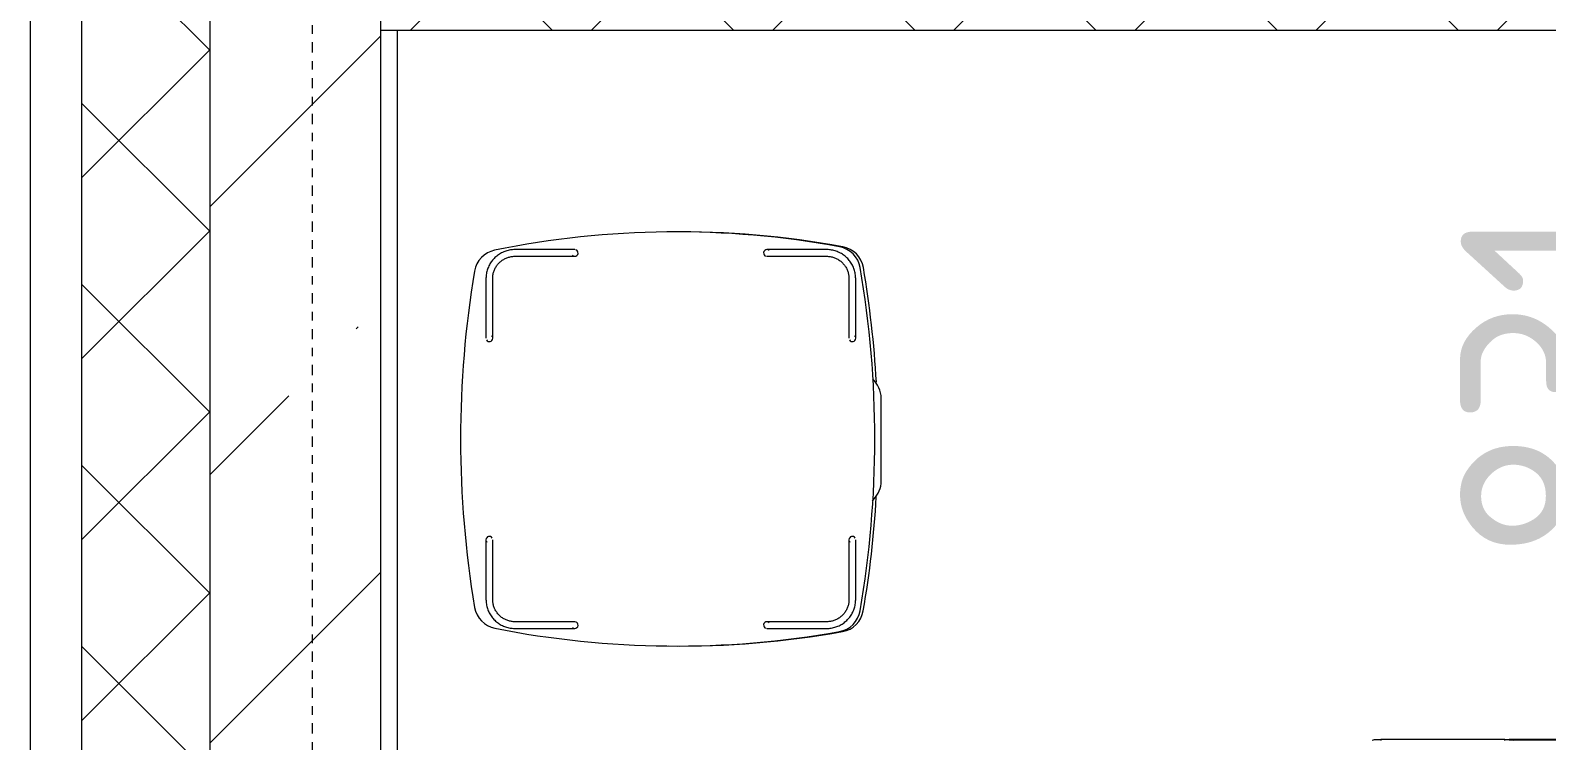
# Model space of a CAD drawing. Header units: millimetres. Extents: x -174154 to -170572, y -111302 to -109817.
# Drawn here: x -171752.17 to -171734.41, y -110582.96 to -110574.64 of the extents above; entities that cross this region are included whole.
import ezdxf

# ---------------------------------------------------------------- set-up
doc = ezdxf.new("R2010")
doc.units = ezdxf.units.MM
doc.linetypes.add('ACAD_ISO02W100', pattern=[15, 12, -3])
doc.linetypes.add('ADSK_Линия сетки', pattern=[21, 12, -3, 3, -3])
doc.layers.get('Defpoints').update_dxf_attribs({"color": 70})
for name, color, linetype, lineweight in [('!Подложка', 252, 'ACAD_ISO02W100', 25), ('Обобщенные модели', 7, 'Continuous', 18), ('Оси', 7, 'Continuous', 9), ('Размеры', 7, 'Continuous', 9), ('Специальное оборудование', 7, 'Continuous', 18), ('Стены разрез', 7, 'Continuous', 40), ('Стены штриховка', 7, 'Continuous', 18)]:
    doc.layers.add(name, color=color, linetype=linetype, lineweight=lineweight)
doc.styles.add('GOST Common', font='GOST Common.ttf', dxfattribs={"width": 0.9, "height": 250})
doc.dimstyles.new('ADSK_Проверочный', dxfattribs={"dimscale": 304.8, "dimtxt": 251.4287490705518, "dimasz": 0.4639107611548557, "dimexe": 0.4921259842519685, "dimexo": 0.4921259842519685, "dimgap": 0.1640419947506562, "dimtad": 1, "dimdec": 0, "dimdsep": 46, "dimtxsty": 'GOST Common', "dimblk1": 'OBLIQUE', "dimblk2": 'OBLIQUE', "dimsah": 1, "dimcen": 0.09, "dimazin": 0, "dimtfac": 1, "dimtdec": 4, "dimtix": 1, "dimtmove": 0, "dimatfit": 3, "dimfxl": 1, "dimtvp": 1, "dimtolj": 1, "dimtzin": 0, "dimarcsym": 2})
pattern_1 = [(45, (30280.00000000015, 12304.99999999978), (-106.0660171779821, 106.0660171779821), []), (135, (30280.00000000015, 12304.99999999978), (-106.0660171779821, -106.0660171779821), [])]

# ---------------------------------------------------------------- blocks, each defined once
blk = doc.blocks.new('Medical_All_ARJO_Bedside-Cabinet - Medical_All_ARJO_Bedside-Cabinet-232611-В_АР_ПЭ_02 Этаж')
at = {"layer": 'Обобщенные модели'}
for p, q in [((-137.0000000000122, 216.4161831667518), (-188.0000000000179, 216.4161831667518)), ((188.0000000000006, 216.4161831667518), (136.9999999999949, 216.4161831667518)), ((-188.0000000000179, 208.5838168333119), (-137.0000000000122, 208.5838168333119)), ((136.9999999999949, 208.5838168333119), (188.0000000000006, 208.5838168333119)), ((-221.9161831667332, 182.5000000000321), (-221.9161831667332, 131.5000000000308)), ((-214.083816833289, 131.5000000000308), (-214.083816833289, 182.5000000000321)), ((214.0838168332716, 182.5000000000278), (214.0838168332716, 131.5000000000308)), ((221.9161831667159, 131.5000000000308), (221.9161831667159, 182.5000000000278)), ((-221.9161831667332, -131.4999999999701), (-221.9161831667332, -182.4999999999715)), ((-214.083816833289, -182.4999999999715), (-214.083816833289, -131.4999999999701)), ((214.0838168332716, -131.4999999999701), (214.0838168332716, -182.4999999999758)), ((221.9161831667159, -182.4999999999758), (221.9161831667159, -131.4999999999701)), ((-137.0000000000122, -208.5838168332512), (-188.0000000000179, -208.5838168332512)), ((188.0000000000006, -208.5838168332512), (136.9999999999949, -208.5838168332512)), ((-188.0000000000179, -216.4161831666911), (-137.0000000000122, -216.4161831666911)), ((136.9999999999949, -216.4161831666911), (188.0000000000006, -216.4161831666911)), ((-72.30106814644323, -235.7113078510162), (-70.50252531694098, -237.5098506805184)), ((-49.28932188134465, -246.296647244922), (47.66725973091008, -246.2966472449216))]:
    blk.add_line(p, q, dxfattribs=at)
at = {"layer": 'Обобщенные модели', "flags": 128}
for points in [[(-188.0000000000179, 216.4161831667518), (-189.3562855830039, 216.3890538377519), (-190.7104013983803, 216.3077092518892), (-192.0601811497161, 216.1722795431497), (-193.4034654773315, 215.982981370181), (-194.7381054128611, 215.7401175696749), (-196.0619658171229, 215.4440766719014), (-197.3729287958712, 215.0953322791517), (-198.6688970879925, 214.6944423080518), (-199.9477974206871, 214.2420480970459), (-201.2075838262301, 213.7388733803537), (-202.4462409151242, 213.185723130191), (-203.6617871002537, 212.5834822689631), (-204.8522777670258, 211.933114253572), (-206.0158083843269, 211.2356595341023), (-207.1505175513898, 210.4922338893247), (-208.2545899755831, 209.7040266416845), (-209.3262593765744, 208.872298754635), (-210.3638113119201, 207.9983808153641), (-211.3655859198644, 207.0836709061552), (-212.3299805747197, 206.1296323677331), (-213.255452450784, 205.1377914582401), (-214.1405209904642, 204.1097349115525), (-214.9837702729043, 203.0471073988447), (-215.783851279136, 201.9516088974392), (-216.5394840502329, 200.8249919712547), (-217.2494597349512, 199.6690589670426), (-217.9126425236355, 198.4856591310188), (-218.527971465313, 197.2766856504755), (-219.0944621649362, 196.0440726250841), (-219.6112083582181, 194.7897919727451), (-220.0773833614959, 193.5158502749277), (-220.492241394198, 192.2242855665926), (-220.8551187719902, 190.917164075757), (-221.1654349684529, 189.5965769179644), (-221.4226935438958, 188.2646367509576), (-221.6264829394543, 186.9234743948772), (-221.7764771355766, 185.5752354233867), (-221.8724361735504, 184.2220767312354), (-221.9142065393742, 182.8661630836674), (-221.9161831667332, 182.5000000000321)], [(-118.0000000000078, 216.4161831667518), (-118.0151979734542, 216.4161831667518), (-118.0607675802558, 216.4161831667518), (-118.1366359187827, 216.4161831667518), (-118.2426816158728, 216.4161831667518), (-118.3787350210285, 216.4161831667518), (-118.5445784778269, 216.4161831667518), (-118.7399466721091, 216.4161831667518), (-118.9645270564466, 216.4161831667518), (-119.2179603501316, 216.4161831667518), (-119.4998411139543, 216.4161831667518), (-119.8097183988312, 216.4161831667518), (-120.1470964672029, 216.4161831667518), (-120.5114355861347, 216.4161831667518), (-120.9021528907513, 216.4161831667518), (-121.3186233167238, 216.4161831667518), (-121.760180600216, 216.4161831667518), (-122.2261183437453, 216.4161831667518), (-122.7156911463327, 216.4161831667518), (-123.2281157959298, 216.4161831667518), (-123.7625725224174, 216.4161831667518), (-124.3182063090271, 216.4161831667518), (-124.8941282602361, 216.4161831667518), (-125.48941702378, 216.4161831667518), (-126.1031202646337, 216.4161831667518), (-126.7342561885193, 216.4161831667518), (-127.3818151125918, 216.4161831667518), (-128.0447610807125, 216.4161831667518), (-128.7220335207563, 216.4161831667518), (-129.4125489412907, 216.4161831667518), (-130.1152026649517, 216.4161831667518), (-130.828870595674, 216.4161831667518), (-131.5524110170047, 216.4161831667518), (-132.2846664186138, 216.4161831667518), (-133.0244653480749, 216.4161831667518), (-133.7706242849016, 216.4161831667518), (-134.5219495339876, 216.4161831667518), (-135.2772391351959, 216.4161831667518), (-136.0352847862703, 216.4161831667518), (-136.7948737759011, 216.4161831667518), (-137.0000000000122, 216.4161831667518)], [(136.9999999999949, 216.4161831667518), (136.2402026504507, 216.4161831667518), (135.4816208145812, 216.4161831667518), (134.7254680615088, 216.4161831667518), (133.9729540743186, 216.4161831667518), (133.2252827148874, 216.4161831667518), (132.4836500978884, 216.4161831667518), (131.7492426772779, 216.4161831667518), (131.0232353482894, 216.4161831667518), (130.3067895677663, 216.4161831667518), (129.6010514961272, 216.4161831667518), (128.9071501637422, 216.4161831667518), (128.2261956647105, 216.4161831667518), (127.5592773809674, 216.4161831667518), (126.9074622395001, 216.4161831667518), (126.2717930054897, 216.4161831667518), (125.6532866141061, 216.4161831667518), (125.052932543644, 216.4161831667518), (124.4716912325434, 216.4161831667518), (123.9104925428973, 216.4161831667518), (123.3702342729035, 216.4161831667518), (122.85178072055, 216.4161831667518), (122.3559613009234, 216.4161831667518), (121.8835692193072, 216.4161831667518), (121.4353602022776, 216.4161831667518), (121.0120512886438, 216.4161831667518), (120.6143196823794, 216.4161831667518), (120.2428016691754, 216.4161831667518), (119.8980915986399, 216.4161831667518), (119.5807409333332, 216.4161831667518), (119.2912573666119, 216.4161831667518), (119.0301040104531, 216.4161831667518), (118.7976986544954, 216.4161831667518), (118.5944130977459, 216.4161831667518), (118.4205725537218, 216.4161831667518), (118.2764551302154, 216.4161831667518), (118.1622913843483, 216.4161831667518), (118.0782639537812, 216.4161831667518), (118.0245072644615, 216.4161831667518), (118.001107315626, 216.4161831667518)], [(221.9161831667159, 182.5000000000278), (221.8890538377203, 183.8562855830224), (221.8077092518576, 185.2104013984032), (221.6722795431182, 186.5601811497347), (221.4829813701538, 187.9034654773501), (221.240117569639, 189.2381054128883), (220.9440766718655, 190.5619658171415), (220.5953322791158, 191.8729287958854), (220.1944423080203, 193.1688970880111), (219.7420480970056, 194.4477974207013), (219.2388733803178, 195.7075838262487), (218.6857231301594, 196.9462409151471), (218.0834822689272, 198.1617871002722), (217.4331142535318, 199.3522777670444), (216.7356595340707, 200.5158083843498), (215.9922338892888, 201.6505175514041), (215.2040266416486, 202.7545899756103), (214.3722987545947, 203.8262593765929), (213.4983808153282, 204.863811311943), (212.5836709061236, 205.865585919883), (211.6296323676972, 206.8299805747426), (210.6377914582042, 207.7554524507983), (209.6097349115209, 208.6405209904828), (208.5471073988045, 209.4837702729185), (207.4516088974033, 210.2838512791589), (206.3249919712145, 211.0394840502515), (205.1690589670023, 211.7494597349698), (203.9856591309828, 212.4126425236584), (202.7766856504396, 213.0279714653316), (201.5440726250482, 213.5944621649505), (200.2897919727092, 214.1112083582366), (199.0158502748961, 214.5773833615101), (197.7242855665611, 214.9922413942209), (196.4171640757254, 215.3551187720088), (195.0965769179284, 215.6654349684758), (193.7646367509217, 215.9226935439144), (192.4234743948413, 216.1264829394729), (191.0752354233508, 216.2764771355952), (189.7220767311952, 216.372436173569), (188.3661630836315, 216.4142065393928), (188.0000000000006, 216.4161831667518)], [(-214.083816833289, 182.5000000000321), (-214.0629525619534, 183.5430744682405), (-214.0003931263123, 184.5844802398096), (-213.8962386081252, 185.6225512876622), (-213.750655632402, 186.6556269195655), (-213.5638771008448, 187.6820544348809), (-213.3362018192635, 188.7001917685484), (-213.0679940195377, 189.7084101180231), (-212.7596827769386, 190.705096549021), (-212.4117613236695, 191.6886565758663), (-212.0247862598629, 192.6575167123321), (-211.5993766630475, 193.6101269888818), (-211.1362130978363, 194.5449634322791), (-210.6360365271336, 195.4605305036416), (-210.0996471267512, 196.3553634909662), (-209.527903005303, 197.2280308523588), (-208.9217188314245, 198.0771365061982), (-208.2820643704636, 198.9013220645713), (-207.6099629331398, 199.69926900641), (-206.9064897383437, 200.4697007868167), (-206.1727701931374, 201.2113848792951), (-205.4099780922752, 201.923134747513), (-204.6193337404, 202.6038117435207), (-203.8021019998064, 203.2523269293238), (-202.9595902669522, 203.8676428189613), (-202.0931463808706, 204.4487750382805), (-201.2041564669731, 204.9947938996949), (-200.2940427194506, 205.5048258894973), (-199.3642611261699, 205.9780550653178), (-198.4162991393391, 206.4137243614156), (-197.4516732959036, 206.8111367998575), (-196.4719267914465, 207.1696566055201), (-195.4786270113734, 207.4887102231924), (-194.473363023425, 207.7677872351496), (-193.4577430355642, 208.0064411777041), (-192.4333918231015, 208.2042902554565), (-191.4019481294579, 208.3610179520927), (-190.3650620445186, 208.4763735367241), (-189.3243923648274, 208.5501724650296), (-188.2816039398695, 208.5822966744663), (-188.0000000000179, 208.5838168333119)], [(-137.0000000000122, 208.5838168333119), (-136.240202650468, 208.5838168333119), (-135.4816208145985, 208.5838168333119), (-134.7254680615175, 208.5838168333119), (-133.9729540743359, 208.5838168333119), (-133.2252827149047, 208.5838168333119), (-132.4836500978884, 208.5838168333119), (-131.7492426772953, 208.5838168333119), (-131.0232353483067, 208.5838168333119), (-130.3067895677837, 208.5838168333119), (-129.6010514961445, 208.5838168333119), (-128.9071501637595, 208.5838168333119), (-128.2261956647278, 208.5838168333119), (-127.5592773809847, 208.5838168333119), (-126.9074622395174, 208.5838168333119), (-126.271793005507, 208.5838168333119), (-125.6532866141235, 208.5838168333119), (-125.0529325436613, 208.5838168333119), (-124.4716912325521, 208.5838168333119), (-123.9104925429146, 208.5838168333119), (-123.3702342729208, 208.5838168333119), (-122.8517807205586, 208.5838168333119), (-122.3559613009234, 208.5838168333119), (-121.8835692193159, 208.5838168333119), (-121.4353602022863, 208.5838168333119), (-121.0120512886611, 208.5838168333119), (-120.6143196823881, 208.5838168333119), (-120.2428016691927, 208.5838168333119), (-119.8980915986572, 208.5838168333119), (-119.5807409333505, 208.5838168333119), (-119.2912573666293, 208.5838168333119), (-119.0301040104704, 208.5838168333119), (-118.7976986545127, 208.5838168333119), (-118.5944130977632, 208.5838168333119), (-118.4205725537391, 208.5838168333119), (-118.2764551302327, 208.5838168333119), (-118.1622913843656, 208.5838168333119), (-118.0782639537899, 208.5838168333119), (-118.0245072644788, 208.5838168333119), (-118.0011073156434, 208.5838168333119)], [(117.9999999999992, 208.5838168333119), (118.0151979734369, 208.5838168333119), (118.0607675802472, 208.5838168333119), (118.1366359187741, 208.5838168333119), (118.2426816158641, 208.5838168333119), (118.3787350210111, 208.5838168333119), (118.5445784778096, 208.5838168333119), (118.7399466720917, 208.5838168333119), (118.9645270564292, 208.5838168333119), (119.2179603501143, 208.5838168333119), (119.4998411139456, 208.5838168333119), (119.8097183988139, 208.5838168333119), (120.1470964671856, 208.5838168333119), (120.5114355861261, 208.5838168333119), (120.9021528907339, 208.5838168333119), (121.3186233167065, 208.5838168333119), (121.7601806001987, 208.5838168333119), (122.226118343728, 208.5838168333119), (122.7156911463154, 208.5838168333119), (123.2281157959211, 208.5838168333119), (123.7625725224, 208.5838168333119), (124.3182063090098, 208.5838168333119), (124.8941282602188, 208.5838168333119), (125.4894170237627, 208.5838168333119), (126.103120264625, 208.5838168333119), (126.734256188502, 208.5838168333119), (127.3818151125744, 208.5838168333119), (128.0447610806952, 208.5838168333119), (128.722033520739, 208.5838168333119), (129.4125489412821, 208.5838168333119), (130.115202664943, 208.5838168333119), (130.8288705956567, 208.5838168333119), (131.5524110169874, 208.5838168333119), (132.2846664185964, 208.5838168333119), (133.0244653480576, 208.5838168333119), (133.7706242848843, 208.5838168333119), (134.5219495339703, 208.5838168333119), (135.2772391351785, 208.5838168333119), (136.0352847862617, 208.5838168333119), (136.7948737758838, 208.5838168333119), (136.9999999999949, 208.5838168333119)], [(188.0000000000006, 208.5838168333119), (189.0430744682089, 208.562952561972), (190.0844802397737, 208.5003931263309), (191.1225512876306, 208.3962386081438), (192.1556269195252, 208.2506556324162), (193.1820544348493, 208.063877100859), (194.2001917685169, 207.8362018192778), (195.2084101179829, 207.5679940195563), (196.2050965489851, 207.2596827769572), (197.1886565758261, 206.9117613236924), (198.1575167122962, 206.5247862598815), (199.1101269888459, 206.0993766630661), (200.0449634322389, 205.6362130978549), (200.9605305036057, 205.1360365271522), (201.8553634909303, 204.5996471267611), (202.7280308523229, 204.0279030053173), (203.5771365061623, 203.4217188314344), (204.4013220645398, 202.7820643704822), (205.1992690063742, 202.1099629331497), (205.9697007867765, 201.4064897383623), (206.7113848792592, 200.6727701931603), (207.4231347474814, 199.9099780922981), (208.1038117434891, 199.1193337404229), (208.7523269292879, 198.3021019998293), (209.3676428189254, 197.4595902669708), (209.9487750382489, 196.5931463808935), (210.4947938996633, 195.704156466983), (211.0048258894701, 194.7940427194692), (211.4780550652862, 193.8642611261885), (211.913724361384, 192.9162991393534), (212.3111367998302, 191.9516732959178), (212.6696566054842, 190.9719267914651), (212.9887102231652, 189.9786270113876), (213.2677872351094, 188.9733630234479), (213.5064411776683, 187.9577430355828), (213.7042902554293, 186.9333918231157), (213.8610179520568, 185.9019481294721), (213.9763735366839, 184.8650620445328), (214.0501724649981, 183.8243923648417), (214.0822966744304, 182.7816039398881), (214.0838168332716, 182.5000000000278)], [(-221.9161831667332, 131.5000000000308), (-221.9161831667332, 130.7402026504866), (-221.9161831667332, 129.9816208146171), (-221.9161831667332, 129.2254680615404), (-221.9161831667332, 128.4729540743631), (-221.9161831667332, 127.7252827149233), (-221.9161831667332, 126.9836500979156), (-221.9161831667332, 126.2492426773095), (-221.9161831667332, 125.5232353483253), (-221.9161831667332, 124.8067895678066), (-221.9161831667332, 124.1010514961675), (-221.9161831667332, 123.4071501637781), (-221.9161831667332, 122.7261956647421), (-221.9161831667332, 122.059277380999), (-221.9161831667332, 121.407462239536), (-221.9161831667332, 120.7717930055256), (-221.9161831667332, 120.1532866141464), (-221.9161831667332, 119.5529325436799), (-221.9161831667332, 118.971691232575), (-221.9161831667332, 118.4104925429289), (-221.9161831667332, 117.8702342729394), (-221.9161831667332, 117.3517807205859), (-221.9161831667332, 116.8559613009507), (-221.9161831667332, 116.3835692193388), (-221.9161831667332, 115.9353602023135), (-221.9161831667332, 115.5120512886797), (-221.9161831667332, 115.1143196824067), (-221.9161831667332, 114.74280166922), (-221.9161831667332, 114.3980915986758), (-221.9161831667332, 114.0807409333648), (-221.9161831667332, 113.7912573666565), (-221.9161831667332, 113.530104010489), (-221.9161831667332, 113.29769865454), (-221.9161831667332, 113.0944130977861), (-221.9161831667332, 112.920572553762), (-221.9161831667332, 112.7764551302513), (-221.9161831667332, 112.6622913843885), (-221.9161831667332, 112.5782639538171), (-221.9161831667332, 112.5245072644974), (-221.9161831667332, 112.5011073156619)], [(-214.083816833289, 112.5000000000307), (-214.083816833289, 112.5151979734728), (-214.083816833289, 112.5607675802831), (-214.083816833289, 112.6366359188057), (-214.083816833289, 112.7426816158957), (-214.083816833289, 112.878735021047), (-214.083816833289, 113.0445784778454), (-214.083816833289, 113.2399466721233), (-214.083816833289, 113.4645270564651), (-214.083816833289, 113.7179603501502), (-214.083816833289, 113.9998411139772), (-214.083816833289, 114.3097183988498), (-214.083816833289, 114.6470964672215), (-214.083816833289, 115.0114355861533), (-214.083816833289, 115.4021528907785), (-214.083816833289, 115.8186233167467), (-214.083816833289, 116.2601806002259), (-214.083816833289, 116.7261183437639), (-214.083816833289, 117.2156911463556), (-214.083816833289, 117.7281157959527), (-214.083816833289, 118.2625725224316), (-214.083816833289, 118.8182063090456), (-214.083816833289, 119.394128260259), (-214.083816833289, 119.9894170238072), (-214.083816833289, 120.6031202646523), (-214.083816833289, 121.2342561885336), (-214.083816833289, 121.881815112606), (-214.083816833289, 122.5447610807267), (-214.083816833289, 123.2220335207706), (-214.083816833289, 123.9125489413137), (-214.083816833289, 124.6152026649746), (-214.083816833289, 125.3288705956969), (-214.083816833289, 126.0524110170233), (-214.083816833289, 126.7846664186367), (-214.083816833289, 127.5244653480935), (-214.083816833289, 128.2706242849288), (-214.083816833289, 129.0219495340062), (-214.083816833289, 129.7772391352058), (-214.083816833289, 130.5352847862932), (-214.083816833289, 131.294873775924), (-214.083816833289, 131.5000000000308)], [(214.0838168332716, 131.5000000000308), (214.0838168332716, 130.7402026504823), (214.0838168332716, 129.9816208146128), (214.0838168332716, 129.2254680615404), (214.0838168332716, 128.4729540743588), (214.0838168332716, 127.7252827149233), (214.0838168332716, 126.9836500979156), (214.0838168332716, 126.2492426773095), (214.0838168332716, 125.5232353483253), (214.0838168332716, 124.8067895678022), (214.0838168332716, 124.1010514961675), (214.0838168332716, 123.4071501637781), (214.0838168332716, 122.7261956647421), (214.0838168332716, 122.059277380999), (214.0838168332716, 121.407462239536), (214.0838168332716, 120.7717930055212), (214.0838168332716, 120.153286614142), (214.0838168332716, 119.5529325436756), (214.0838168332716, 118.9716912325707), (214.0838168332716, 118.4104925429289), (214.0838168332716, 117.8702342729394), (214.0838168332716, 117.3517807205859), (214.0838168332716, 116.8559613009507), (214.0838168332716, 116.3835692193388), (214.0838168332716, 115.9353602023135), (214.0838168332716, 115.5120512886797), (214.0838168332716, 115.1143196824067), (214.0838168332716, 114.7428016692156), (214.0838168332716, 114.3980915986758), (214.0838168332716, 114.0807409333648), (214.0838168332716, 113.7912573666522), (214.0838168332716, 113.5301040104847), (214.0838168332716, 113.2976986545357), (214.0838168332716, 113.0944130977818), (214.0838168332716, 112.9205725537577), (214.0838168332716, 112.776455130247), (214.0838168332716, 112.6622913843885), (214.0838168332716, 112.5782639538128), (214.0838168332716, 112.5245072644931), (214.0838168332716, 112.5011073156619)], [(221.9161831667159, 112.5000000000307), (221.9161831667159, 112.5151979734728), (221.9161831667159, 112.5607675802831), (221.9161831667159, 112.6366359188057), (221.9161831667159, 112.7426816158957), (221.9161831667159, 112.878735021047), (221.9161831667159, 113.0445784778454), (221.9161831667159, 113.2399466721233), (221.9161831667159, 113.4645270564651), (221.9161831667159, 113.7179603501459), (221.9161831667159, 113.9998411139772), (221.9161831667159, 114.3097183988498), (221.9161831667159, 114.6470964672215), (221.9161831667159, 115.0114355861533), (221.9161831667159, 115.4021528907785), (221.9161831667159, 115.8186233167424), (221.9161831667159, 116.2601806002259), (221.9161831667159, 116.7261183437596), (221.9161831667159, 117.2156911463556), (221.9161831667159, 117.7281157959527), (221.9161831667159, 118.2625725224316), (221.9161831667159, 118.8182063090456), (221.9161831667159, 119.394128260259), (221.9161831667159, 119.9894170238072), (221.9161831667159, 120.6031202646523), (221.9161831667159, 121.2342561885336), (221.9161831667159, 121.881815112606), (221.9161831667159, 122.5447610807267), (221.9161831667159, 123.2220335207706), (221.9161831667159, 123.9125489413093), (221.9161831667159, 124.6152026649746), (221.9161831667159, 125.3288705956969), (221.9161831667159, 126.0524110170233), (221.9161831667159, 126.7846664186367), (221.9161831667159, 127.5244653480935), (221.9161831667159, 128.2706242849288), (221.9161831667159, 129.0219495340062), (221.9161831667159, 129.7772391352058), (221.9161831667159, 130.5352847862932), (221.9161831667159, 131.294873775924), (221.9161831667159, 131.5000000000308)], [(-221.9161831667332, -112.4999999999701), (-221.9161831667332, -112.5151979734122), (-221.9161831667332, -112.5607675802224), (-221.9161831667332, -112.6366359187493), (-221.9161831667332, -112.742681615835), (-221.9161831667332, -112.8787350209864), (-221.9161831667332, -113.0445784777848), (-221.9161831667332, -113.239946672067), (-221.9161831667332, -113.4645270564045), (-221.9161831667332, -113.7179603500896), (-221.9161831667332, -113.9998411139166), (-221.9161831667332, -114.3097183987891), (-221.9161831667332, -114.6470964671652), (-221.9161831667332, -115.0114355860927), (-221.9161831667332, -115.4021528907178), (-221.9161831667332, -115.8186233166861), (-221.9161831667332, -116.2601806001653), (-221.9161831667332, -116.7261183436989), (-221.9161831667332, -117.215691146295), (-221.9161831667332, -117.728115795892), (-221.9161831667332, -118.262572522371), (-221.9161831667332, -118.818206308985), (-221.9161831667332, -119.3941282601984), (-221.9161831667332, -119.9894170237466), (-221.9161831667332, -120.6031202645917), (-221.9161831667332, -121.234256188473), (-221.9161831667332, -121.8818151125454), (-221.9161831667332, -122.5447610806704), (-221.9161831667332, -123.2220335207099), (-221.9161831667332, -123.9125489412487), (-221.9161831667332, -124.615202664914), (-221.9161831667332, -125.3288705956363), (-221.9161831667332, -126.0524110169627), (-221.9161831667332, -126.784666418576), (-221.9161831667332, -127.5244653480328), (-221.9161831667332, -128.2706242848682), (-221.9161831667332, -129.0219495339456), (-221.9161831667332, -129.7772391351452), (-221.9161831667332, -130.5352847862326), (-221.9161831667332, -131.2948737758634), (-221.9161831667332, -131.4999999999701)], [(-214.083816833289, -131.4999999999701), (-214.083816833289, -130.7402026504216), (-214.083816833289, -129.9816208145521), (-214.083816833289, -129.2254680614798), (-214.083816833289, -128.4729540742981), (-214.083816833289, -127.7252827148626), (-214.083816833289, -126.983650097855), (-214.083816833289, -126.2492426772532), (-214.083816833289, -125.5232353482646), (-214.083816833289, -124.8067895677416), (-214.083816833289, -124.1010514961068), (-214.083816833289, -123.4071501637174), (-214.083816833289, -122.7261956646814), (-214.083816833289, -122.0592773809383), (-214.083816833289, -121.4074622394754), (-214.083816833289, -120.7717930054606), (-214.083816833289, -120.1532866140814), (-214.083816833289, -119.5529325436192), (-214.083816833289, -118.97169123251), (-214.083816833289, -118.4104925428682), (-214.083816833289, -117.8702342728787), (-214.083816833289, -117.3517807205252), (-214.083816833289, -116.85596130089), (-214.083816833289, -116.3835692192782), (-214.083816833289, -115.9353602022529), (-214.083816833289, -115.5120512886234), (-214.083816833289, -115.114319682346), (-214.083816833289, -114.742801669155), (-214.083816833289, -114.3980915986152), (-214.083816833289, -114.0807409333041), (-214.083816833289, -113.7912573665915), (-214.083816833289, -113.5301040104284), (-214.083816833289, -113.297698654475), (-214.083816833289, -113.0944130977211), (-214.083816833289, -112.920572553697), (-214.083816833289, -112.7764551301863), (-214.083816833289, -112.6622913843279), (-214.083816833289, -112.5782639537522), (-214.083816833289, -112.5245072644324), (-214.083816833289, -112.5011073156013)], [(214.0838168332716, -112.4999999999701), (214.0838168332716, -112.5151979734122), (214.0838168332716, -112.5607675802224), (214.0838168332716, -112.6366359187493), (214.0838168332716, -112.742681615835), (214.0838168332716, -112.8787350209864), (214.0838168332716, -113.0445784777848), (214.0838168332716, -113.239946672067), (214.0838168332716, -113.4645270564045), (214.0838168332716, -113.7179603500939), (214.0838168332716, -113.9998411139166), (214.0838168332716, -114.3097183987891), (214.0838168332716, -114.6470964671652), (214.0838168332716, -115.0114355860927), (214.0838168332716, -115.4021528907178), (214.0838168332716, -115.8186233166904), (214.0838168332716, -116.2601806001653), (214.0838168332716, -116.7261183437033), (214.0838168332716, -117.215691146295), (214.0838168332716, -117.728115795892), (214.0838168332716, -118.262572522371), (214.0838168332716, -118.818206308985), (214.0838168332716, -119.3941282601984), (214.0838168332716, -119.9894170237466), (214.0838168332716, -120.6031202645917), (214.0838168332716, -121.234256188473), (214.0838168332716, -121.8818151125454), (214.0838168332716, -122.5447610806704), (214.0838168332716, -123.2220335207099), (214.0838168332716, -123.912548941253), (214.0838168332716, -124.615202664914), (214.0838168332716, -125.3288705956363), (214.0838168332716, -126.0524110169627), (214.0838168332716, -126.784666418576), (214.0838168332716, -127.5244653480328), (214.0838168332716, -128.2706242848682), (214.0838168332716, -129.0219495339456), (214.0838168332716, -129.7772391351452), (214.0838168332716, -130.5352847862326), (214.0838168332716, -131.2948737758634), (214.0838168332716, -131.4999999999701)], [(221.9161831667159, -131.4999999999701), (221.9161831667159, -130.740202650426), (221.9161831667159, -129.9816208145565), (221.9161831667159, -129.2254680614798), (221.9161831667159, -128.4729540743025), (221.9161831667159, -127.7252827148626), (221.9161831667159, -126.983650097855), (221.9161831667159, -126.2492426772532), (221.9161831667159, -125.5232353482646), (221.9161831667159, -124.8067895677459), (221.9161831667159, -124.1010514961068), (221.9161831667159, -123.4071501637174), (221.9161831667159, -122.7261956646814), (221.9161831667159, -122.0592773809383), (221.9161831667159, -121.4074622394754), (221.9161831667159, -120.7717930054649), (221.9161831667159, -120.1532866140857), (221.9161831667159, -119.5529325436236), (221.9161831667159, -118.9716912325144), (221.9161831667159, -118.4104925428682), (221.9161831667159, -117.8702342728787), (221.9161831667159, -117.3517807205252), (221.9161831667159, -116.85596130089), (221.9161831667159, -116.3835692192782), (221.9161831667159, -115.9353602022529), (221.9161831667159, -115.5120512886234), (221.9161831667159, -115.114319682346), (221.9161831667159, -114.7428016691593), (221.9161831667159, -114.3980915986152), (221.9161831667159, -114.0807409333041), (221.9161831667159, -113.7912573665959), (221.9161831667159, -113.5301040104327), (221.9161831667159, -113.2976986544793), (221.9161831667159, -113.0944130977255), (221.9161831667159, -112.9205725537014), (221.9161831667159, -112.7764551301907), (221.9161831667159, -112.6622913843279), (221.9161831667159, -112.5782639537565), (221.9161831667159, -112.5245072644368), (221.9161831667159, -112.5011073156013)], [(-221.9161831667332, -182.4999999999715), (-221.889053837729, -183.8562855829618), (-221.8077092518749, -185.2104013983426), (-221.6722795431355, -186.5601811496741), (-221.4829813701711, -187.9034654772895), (-221.2401175696563, -189.2381054128277), (-220.9440766718828, -190.5619658170808), (-220.5953322791245, -191.8729287958248), (-220.1944423080376, -193.1688970879548), (-219.7420480970229, -194.447797420645), (-219.2388733803351, -195.7075838261881), (-218.6857231301768, -196.9462409150865), (-218.0834822689445, -198.1617871002116), (-217.4331142535491, -199.3522777669837), (-216.7356595340881, -200.5158083842892), (-215.9922338893061, -201.6505175513434), (-215.2040266416572, -202.7545899755497), (-214.372298754612, -203.8262593765366), (-213.4983808153456, -204.8638113118824), (-212.583670906141, -205.8655859198224), (-211.6296323677145, -206.829980574682), (-210.6377914582216, -207.7554524507376), (-209.6097349115383, -208.6405209904221), (-208.5471073988218, -209.4837702728622), (-207.4516088974206, -210.2838512790983), (-206.3249919712318, -211.0394840501908), (-205.1690589670197, -211.7494597349091), (-203.9856591310002, -212.4126425235978), (-202.7766856504569, -213.027971465271), (-201.5440726250655, -213.5944621648898), (-200.2897919727265, -214.111208358176), (-199.0158502749135, -214.5773833614495), (-197.7242855665697, -214.9922413941603), (-196.4171640757427, -215.3551187719481), (-195.0965769179458, -215.6654349684152), (-193.764636750939, -215.9226935438538), (-192.4234743948586, -216.1264829394122), (-191.0752354233682, -216.2764771355346), (-189.7220767312125, -216.3724361735083), (-188.3661630836488, -216.4142065393322), (-188.0000000000179, -216.4161831666911)], [(-188.0000000000179, -208.5838168332512), (-189.0430744682263, -208.5629525619113), (-190.084480239791, -208.5003931262703), (-191.122551287648, -208.3962386080831), (-192.1556269195426, -208.2506556323556), (-193.1820544348666, -208.0638771007984), (-194.2001917685255, -207.8362018192171), (-195.2084101180002, -207.5679940194956), (-196.2050965490024, -207.2596827768965), (-197.1886565758434, -206.9117613236318), (-198.1575167123135, -206.5247862598209), (-199.1101269888632, -206.0993766630055), (-200.0449634322562, -205.6362130977942), (-200.960530503623, -205.1360365270915), (-201.8553634909476, -204.5996471267048), (-202.7280308523402, -204.0279030052566), (-203.5771365061796, -203.4217188313738), (-204.4013220645571, -202.7820643704216), (-205.1992690063915, -202.1099629330891), (-205.9697007867938, -201.4064897383016), (-206.7113848792765, -200.6727701930996), (-207.4231347474988, -199.9099780922375), (-208.1038117434977, -199.1193337403622), (-208.7523269292966, -198.3021019997686), (-209.3676428189427, -197.4595902669102), (-209.9487750382576, -196.5931463808329), (-210.4947938996719, -195.7041564669223), (-211.0048258894874, -194.7940427194086), (-211.4780550652949, -193.8642611261278), (-211.9137243614013, -192.9162991392928), (-212.3111367998389, -191.9516732958572), (-212.6696566055015, -190.9719267914044), (-212.9887102231825, -189.978627011327), (-213.2677872351267, -188.9733630233872), (-213.5064411776856, -187.9577430355222), (-213.7042902554379, -186.9333918230594), (-213.8610179520741, -185.9019481294115), (-213.9763735367012, -184.8650620444722), (-214.0501724650154, -183.824392364781), (-214.0822966744477, -182.7816039398275), (-214.083816833289, -182.4999999999715)], [(188.0000000000006, -216.4161831666911), (189.3562855829865, -216.3890538376913), (190.7104013983717, -216.3077092518285), (192.0601811496988, -216.1722795430891), (193.4034654773142, -215.9829813701204), (194.7381054128438, -215.7401175696143), (196.0619658171056, -215.4440766718451), (197.3729287958539, -215.0953322790911), (198.6688970879752, -214.6944423079912), (199.9477974206697, -214.2420480969852), (201.2075838262128, -213.738873380293), (202.4462409151069, -213.1857231301304), (203.6617871002364, -212.5834822689025), (204.8522777670085, -211.9331142535113), (206.0158083843096, -211.2356595340417), (207.1505175513725, -210.4922338892684), (208.2545899755658, -209.7040266416238), (209.326259376557, -208.8722987545743), (210.3638113119028, -207.9983808153035), (211.3655859198471, -207.0836709060946), (212.329980574711, -206.1296323676725), (213.2554524507667, -205.1377914581795), (214.1405209904469, -204.1097349114962), (214.983770272887, -203.0471073987841), (215.7838512791187, -201.9516088973786), (216.5394840502156, -200.8249919711984), (217.2494597349339, -199.6690589669819), (217.9126425236182, -198.4856591309581), (218.5279714652957, -197.2766856504192), (219.0944621649189, -196.0440726250234), (219.6112083582007, -194.7897919726844), (220.0773833614786, -193.5158502748671), (220.4922413941807, -192.224285566532), (220.8551187719729, -190.9171640756963), (221.1654349684443, -189.5965769179037), (221.4226935438785, -188.264636750897), (221.6264829394456, -186.9234743948166), (221.7764771355593, -185.5752354233261), (221.8724361735331, -184.2220767311748), (221.9142065393569, -182.8661630836068), (221.9161831667159, -182.4999999999758)], [(214.0838168332716, -182.4999999999758), (214.062952561936, -183.5430744681799), (214.000393126295, -184.584480239749), (213.8962386081078, -185.6225512876015), (213.7506556323846, -186.6556269195048), (213.5638771008275, -187.6820544348202), (213.3362018192462, -188.7001917684878), (213.0679940195203, -189.7084101179625), (212.7596827769213, -190.7050965489603), (212.4117613236609, -191.6886565758057), (212.0247862598456, -192.6575167122715), (211.5993766630302, -193.6101269888212), (211.136213097819, -194.5449634322228), (210.6360365271163, -195.4605305035809), (210.0996471267339, -196.3553634909055), (209.5279030052857, -197.2280308522982), (208.9217188314072, -198.0771365061375), (208.2820643704463, -198.9013220645107), (207.6099629331225, -199.6992690063494), (206.9064897383264, -200.4697007867561), (206.17277019312, -201.2113848792344), (205.4099780922666, -201.9231347474523), (204.6193337403913, -202.60381174346), (203.802101999789, -203.2523269292631), (202.9595902669349, -203.8676428189006), (202.093146380862, -204.4487750382198), (201.2041564669557, -204.9947938996342), (200.2940427194333, -205.5048258894367), (199.3642611261526, -205.9780550652572), (198.4162991393218, -206.413724361355), (197.4516732958863, -206.8111367997968), (196.4719267914292, -207.1696566054595), (195.4786270113561, -207.4887102231318), (194.4733630234076, -207.7677872350889), (193.4577430355469, -208.0064411776435), (192.4333918230841, -208.2042902553959), (191.4019481294406, -208.361017952032), (190.3650620445013, -208.4763735366635), (189.3243923648101, -208.550172464969), (188.2816039398522, -208.5822966744057), (188.0000000000006, -208.5838168332512)], [(-118.0000000000078, -208.5838168332512), (-118.0151979734542, -208.5838168332512), (-118.0607675802645, -208.5838168332512), (-118.1366359187914, -208.5838168332512), (-118.2426816158814, -208.5838168332512), (-118.3787350210285, -208.5838168332512), (-118.5445784778269, -208.5838168332512), (-118.7399466721091, -208.5838168332512), (-118.9645270564466, -208.5838168332512), (-119.2179603501316, -208.5838168332512), (-119.4998411139543, -208.5838168332512), (-119.8097183988312, -208.5838168332512), (-120.1470964672029, -208.5838168332512), (-120.5114355861347, -208.5838168332512), (-120.9021528907513, -208.5838168332512), (-121.3186233167238, -208.5838168332512), (-121.760180600216, -208.5838168332512), (-122.2261183437453, -208.5838168332512), (-122.7156911463327, -208.5838168332512), (-123.2281157959298, -208.5838168332512), (-123.7625725224174, -208.5838168332512), (-124.3182063090271, -208.5838168332512), (-124.8941282602361, -208.5838168332512), (-125.48941702378, -208.5838168332512), (-126.1031202646337, -208.5838168332512), (-126.7342561885193, -208.5838168332512), (-127.3818151125918, -208.5838168332512), (-128.0447610807125, -208.5838168332512), (-128.7220335207563, -208.5838168332512), (-129.4125489412907, -208.5838168332512), (-130.1152026649517, -208.5838168332512), (-130.828870595674, -208.5838168332512), (-131.5524110170047, -208.5838168332512), (-132.2846664186138, -208.5838168332512), (-133.0244653480749, -208.5838168332512), (-133.7706242849016, -208.5838168332512), (-134.5219495339876, -208.5838168332512), (-135.2772391351959, -208.5838168332512), (-136.0352847862703, -208.5838168332512), (-136.7948737759011, -208.5838168332512), (-137.0000000000122, -208.5838168332512)], [(136.9999999999949, -208.5838168332512), (136.2402026504507, -208.5838168332512), (135.4816208145812, -208.5838168332512), (134.7254680615002, -208.5838168332512), (133.9729540743186, -208.5838168332512), (133.2252827148874, -208.5838168332512), (132.4836500978797, -208.5838168332512), (131.7492426772779, -208.5838168332512), (131.0232353482894, -208.5838168332512), (130.3067895677663, -208.5838168332512), (129.6010514961272, -208.5838168332512), (128.9071501637422, -208.5838168332512), (128.2261956647105, -208.5838168332512), (127.5592773809674, -208.5838168332512), (126.9074622395001, -208.5838168332512), (126.2717930054897, -208.5838168332512), (125.6532866141061, -208.5838168332512), (125.052932543644, -208.5838168332512), (124.4716912325434, -208.5838168332512), (123.9104925428973, -208.5838168332512), (123.3702342729035, -208.5838168332512), (122.85178072055, -208.5838168332512), (122.3559613009148, -208.5838168332512), (121.8835692192986, -208.5838168332512), (121.4353602022776, -208.5838168332512), (121.0120512886438, -208.5838168332512), (120.6143196823708, -208.5838168332512), (120.2428016691754, -208.5838168332512), (119.8980915986399, -208.5838168332512), (119.5807409333332, -208.5838168332512), (119.2912573666119, -208.5838168332512), (119.0301040104531, -208.5838168332512), (118.7976986544954, -208.5838168332512), (118.5944130977459, -208.5838168332512), (118.4205725537218, -208.5838168332512), (118.2764551302154, -208.5838168332512), (118.1622913843483, -208.5838168332512), (118.0782639537812, -208.5838168332512), (118.0245072644615, -208.5838168332512), (118.001107315626, -208.5838168332512)], [(-137.0000000000122, -216.4161831666911), (-136.240202650468, -216.4161831666911), (-135.4816208145985, -216.4161831666911), (-134.7254680615262, -216.4161831666911), (-133.9729540743359, -216.4161831666911), (-133.2252827149047, -216.4161831666911), (-132.483650097897, -216.4161831666911), (-131.7492426772953, -216.4161831666911), (-131.0232353483067, -216.4161831666911), (-130.3067895677837, -216.4161831666911), (-129.6010514961445, -216.4161831666911), (-128.9071501637595, -216.4161831666911), (-128.2261956647278, -216.4161831666911), (-127.5592773809847, -216.4161831666911), (-126.9074622395174, -216.4161831666911), (-126.271793005507, -216.4161831666911), (-125.6532866141235, -216.4161831666911), (-125.0529325436613, -216.4161831666911), (-124.4716912325521, -216.4161831666911), (-123.9104925429146, -216.4161831666911), (-123.3702342729208, -216.4161831666911), (-122.8517807205586, -216.4161831666911), (-122.3559613009321, -216.4161831666911), (-121.8835692193246, -216.4161831666911), (-121.4353602022863, -216.4161831666911), (-121.0120512886611, -216.4161831666911), (-120.6143196823967, -216.4161831666911), (-120.2428016691927, -216.4161831666911), (-119.8980915986572, -216.4161831666911), (-119.5807409333505, -216.4161831666911), (-119.2912573666293, -216.4161831666911), (-119.0301040104704, -216.4161831666911), (-118.7976986545127, -216.4161831666911), (-118.5944130977632, -216.4161831666911), (-118.4205725537391, -216.4161831666911), (-118.2764551302327, -216.4161831666911), (-118.1622913843656, -216.4161831666911), (-118.0782639537899, -216.4161831666911), (-118.0245072644788, -216.4161831666911), (-118.0011073156434, -216.4161831666911)], [(117.9999999999992, -216.4161831666911), (118.0151979734369, -216.4161831666911), (118.0607675802385, -216.4161831666911), (118.1366359187654, -216.4161831666911), (118.2426816158554, -216.4161831666911), (118.3787350210111, -216.4161831666911), (118.5445784778096, -216.4161831666911), (118.7399466720917, -216.4161831666911), (118.9645270564292, -216.4161831666911), (119.2179603501143, -216.4161831666911), (119.4998411139456, -216.4161831666911), (119.8097183988139, -216.4161831666911), (120.1470964671856, -216.4161831666911), (120.5114355861261, -216.4161831666911), (120.9021528907339, -216.4161831666911), (121.3186233167065, -216.4161831666911), (121.7601806001987, -216.4161831666911), (122.226118343728, -216.4161831666911), (122.7156911463154, -216.4161831666911), (123.2281157959211, -216.4161831666911), (123.7625725224, -216.4161831666911), (124.3182063090098, -216.4161831666911), (124.8941282602188, -216.4161831666911), (125.4894170237627, -216.4161831666911), (126.103120264625, -216.4161831666911), (126.734256188502, -216.4161831666911), (127.3818151125744, -216.4161831666911), (128.0447610806952, -216.4161831666911), (128.722033520739, -216.4161831666911), (129.4125489412821, -216.4161831666911), (130.115202664943, -216.4161831666911), (130.8288705956567, -216.4161831666911), (131.5524110169874, -216.4161831666911), (132.2846664185964, -216.4161831666911), (133.0244653480576, -216.4161831666911), (133.7706242848843, -216.4161831666911), (134.5219495339703, -216.4161831666911), (135.2772391351785, -216.4161831666911), (136.0352847862617, -216.4161831666911), (136.7948737758838, -216.4161831666911), (136.9999999999949, -216.4161831666911)]]:
    blk.add_lwpolyline(points, dxfattribs=at)
at = {"layer": 'Обобщенные модели'}
for centre, radius, start, end in [((-2.912003737355406e-12, -942.4139720599729), 1188.62499999999, 80.47387393073952, 99.55220205808328), ((-192.2693463012725, 200.1464810880698), 29.99999999999999, 99.55220205809717, 168.7822822267092), ((-118.0000000000039, 212.4999999999999), 3.916183166719252, 120.0000000000004, 135.0000000000007), ((-118.0000000000039, 212.4999999999999), 3.91618316671925, 299.9999999999994, 89.99999999999959), ((118.0000000000039, 212.4999999999999), 3.91618316671925, 120, 269.9999999999996), ((191.7493335933901, 200.2338668175475), 29.99999999999997, 11.5770011537458, 80.47387393075425), ((848.7903821429366, -6.323468746278066), 1091.336515141606, 168.782282226696, 190.0788928963196), ((118.0000000000039, 212.4999999999999), 3.916183166719242, 300.0000000000001, 314.9999999999998), ((-816.2738976452274, -6.261945555941166), 1058.956439915962, 349.5929788589158, 11.57700115373265), ((-218.0000000000063, 112.5000000000002), 3.916183166719236, 134.9999999999988, 179.9999999999987), ((-218.0000000000063, 112.5000000000002), 3.916183166719235, 179.9999999999989, 344.9999999999981), ((218.0000000000063, 112.5000000000002), 3.916183166719227, 135.0000000000022, 180.0000000000019), ((218.0000000000063, 112.5000000000002), 3.916183166719238, 180.0000000000013, 345.0000000000011), ((848.7903821429342, -10.03449668629588), 1091.336515141606, 179.3538881474192, 190.0788928963196), ((-816.2738976452299, -9.972973495958994), 1058.956439915962, 349.5929788589158, 0.6641453521171469), ((-218.0000000000063, -112.5000000000002), 3.916183166719238, 1.663297070217004e-12, 165.0000000000015), ((-218.0000000000063, -112.5000000000002), 3.916183166719227, 315.0000000000018, 1.876527262063475e-12), ((218.0000000000063, -112.5000000000002), 3.916183166719235, 359.9999999999986, 164.9999999999984), ((218.0000000000063, -112.5000000000002), 3.916183166719236, 314.9999999999984, 359.9999999999984), ((-196.1672867392957, -192.0616409595833), 29.99999999999998, 190.0788928963194, 260.2522720821834), ((-196.1672867392982, -195.7726688996011), 30, 190.0788928963195, 260.2522720821833), ((-118.0000000000039, -212.4999999999999), 3.916183166719242, 120.0000000000004, 135.0000000000002), ((-118.0000000000039, -212.4999999999999), 3.91618316671925, 299.9999999999996, 90), ((118.0000000000039, -212.4999999999999), 3.91618316671925, 119.9999999999998, 269.9999999999992), ((195.7555320340639, -192.1323001247601), 30.00000000000001, 279.7270683812097, 349.5929788589285), ((195.7555320340615, -195.8433280647779), 30.00000000000002, 279.7270683812094, 349.5929788589285), ((4.697318232421474e-12, 949.8360279400837), 1188.625000000065, 260.2522720821977, 279.7270683812242), ((2.2191504240331e-12, 946.1250000000659), 1188.625000000065, 260.2522720821978, 266.7299197664838), ((2.2191504240331e-12, 946.1250000000659), 1188.625000000066, 273.2040720813688, 279.7270683812242), ((118.0000000000039, -212.4999999999999), 3.916183166719252, 300.0000000000001, 315.0000000000003), ((-49.28932188134458, -216.296647244922), 29.99999999999998, 224.9999999999993, 269.9999999999995), ((47.66725973091016, -216.2966472449216), 29.99999999999998, 269.9999999999994, 319.0729538226735)]:
    blk.add_arc(centre, radius, start, end, dxfattribs=at)
blk = doc.blocks.new('Medical_All_ARJO_Enterprise-8000_Patient-Bed - Citadel-235586-В_АР_ПЭ_02 Этаж')
at = {"layer": 'Специальное оборудование'}
for p, q in [((-180.3008005576133, 515.9550463456553), (-177.583756780616, 515.9550463456553)), ((-177.5837567806162, 515.9550463456553), (-172.9221117669278, 515.9550463456553)), ((-27.71378202269281, 515.9550463456546), (-172.9221117669578, 515.955046345646)), ((-172.9221117669278, 515.9550463456552), (-172.9221117669278, 514.8064161324413)), ((-27.71378202266032, 514.8064161324413), (-27.71378202266032, 515.9550463456552)), ((-27.71378202266041, 515.9550463456553), (-23.05213700897246, 515.9550463456553)), ((-23.05213700897238, 515.9550463456553), (-20.33509323197536, 515.9550463456553))]:
    blk.add_line(p, q, dxfattribs=at)
at = {"layer": 'Специальное оборудование', "flags": 128}
for points in [[(-183.0246747328172, 515.1002856913561), (-181.6894195701683, 515.7392832685676), (-180.3008005576135, 515.9550463456553)], [(-20.33509323197543, 515.9550463456553), (-18.94647421942063, 515.7392832685678), (-17.61121905677167, 515.1002856913561)]]:
    blk.add_lwpolyline(points, dxfattribs=at)
blk = doc.blocks.new('_Oblique')
at = {"color": 0, "linetype": 'ByBlock', "lineweight": -2}
blk.add_line((-0.5, -0.5), (0.5, 0.5), dxfattribs=at)
blk = doc.blocks.new('*D510')
at = {"layer": 'Defpoints', "color": 0, "transparency": 16777216}
for p in [(1874.730405788287, 5014.828844088229), (1974.715304648055, 5014.828844088229), (1581.298208986868, 4183.828844088229)]:
    blk.add_point(p, dxfattribs=at)
at = {"layer": 'Размеры', "color": 0, "lineweight": -2, "transparency": 16777216}
for p, q in [((1974.715304648056, 4183.828844088229), (1974.715304648055, 5014.828844088229)), ((2024.730405788287, 5014.828844088229), (2124.715304648056, 5014.82884408823)), ((1731.298208986868, 4183.828844088229), (2124.715304648056, 4183.82884408823))]:
    blk.add_line(p, q, dxfattribs=at)
at = {"layer": 'Размеры', "color": 0, "lineweight": -2, "transparency": 16777216, "xscale": 141.4, "yscale": 141.4, "zscale": 141.4}
for p, rotation in [((1974.715304648055, 5014.828844088229), 90), ((1974.715304648056, 4183.828844088229), 270)]:
    blk.add_blockref('_Oblique', p, dxfattribs=dict(at, rotation=rotation))
at = {"layer": 'Размеры', "color": 0, "lineweight": 20, "transparency": 16777216, "insert": (1799.715304648056, 4599.328844088228), "char_height": 250, "width": 511.3805065841731, "attachment_point": 5, "rotation": 90, "style": 'GOST Common'}
blk.add_mtext('\\A1;831', dxfattribs=at)
blk = doc.blocks.new('A$C02fe7d8c')
at = {"layer": 'Стены разрез', "lineweight": 20, "true_color": 0x636466}
h = blk.add_hatch(dxfattribs=at)
h.set_pattern_fill('FP_1', color=251, style=0, pattern_type=2)
h.set_pattern_definition(pattern_1)
h.paths.add_polyline_path([(120.6690279984578, 209.9999999999964), (209.9999999999673, 209.9999999999964), (209.9999999999854, 14469.99999999988), (60, 14469.99999999988), (59.9999999999709, 209.9999999999964)])
h = blk.add_hatch(dxfattribs=at)
h.set_pattern_fill('FP_2', color=251, style=0, pattern_type=2)
h.set_pattern_definition([(45, (30280.00000000015, 12304.99999999978), (-314.3089642374204, 314.3089642374204), []), (45, (30594.30900000015, 12304.99999999978), (-314.3089642374204, 314.3089642374204), [555.625, -111.125, 3.353, -107.772])])
h.paths.add_polyline_path([(209.9999999999673, 409.9999999999927), (409.9999999999709, 409.9999999999927), (409.9999999999927, 14269.99999999988), (209.9999999999891, 14269.99999999988), (209.9999999999854, 429.9999999999982)])
h = blk.add_hatch(dxfattribs=at)
h.set_pattern_fill('FP_1', color=251, style=0, pattern_type=2)
h.set_pattern_definition(pattern_1)
h.paths.add_polyline_path([(4101.010066113759, 5014.82884408822), (4226.010066113762, 5014.82884408822), (4226.010066113762, 5139.828844088209), (3901.010066113751, 5139.828844088218), (3901.010066113751, 5014.82884408822)])
h.paths.add_polyline_path([(2901.010066113755, 5014.82884408822), (2901.010066113755, 5139.828844088218), (409.9999999999782, 5139.828844088226), (409.9999999999745, 5014.828844088229), (429.9999999999709, 5014.828844088229)])
at = {"layer": 'Оси', "linetype": 'ADSK_Линия сетки'}
blk.add_line((330.0000000000182, 16592.85830273533), (329.9999999999891, -2195.000000000127), dxfattribs=at)
at = {"layer": 'Стены разрез', "color": 251, "lineweight": 20, "true_color": 0x636466}
for p, q in [((2.182787284255028e-11, 14679.99999999988), (0, 0)), ((430, 430), (430.0000000000109, 5014.828844088231)), ((430, 5014.828844088231), (2901.010066113784, 5014.828844088223))]:
    blk.add_line(p, q, dxfattribs=at)
at = {"layer": 'Стены штриховка', "color": 251, "lineweight": 20, "true_color": 0x636466}
for p, q in [((60.00000000002547, 14619.99999999987), (60.00000000000364, 60)), ((210.0000000000182, 14469.99999999987), (210, 210)), ((410.0000000000218, 14269.99999999987), (410, 409.9999999999982)), ((410.0000000000073, 5014.828844088231), (430.0000000000109, 5014.828844088231))]:
    blk.add_line(p, q, dxfattribs=at)
at = {"layer": 'Обобщенные модели', "color": 251, "lineweight": 20, "true_color": 0x636466, "rotation": 89.99999999999984}
blk.add_blockref('Medical_All_ARJO_Bedside-Cabinet - Medical_All_ARJO_Bedside-Cabinet-232611-В_АР_ПЭ_02 Этаж', (749.8970139065605, 4535.955046345527), dxfattribs=at)
at = {"layer": 'Специальное оборудование', "color": 251, "lineweight": 20, "true_color": 0x636466}
blk.add_blockref('Medical_All_ARJO_Enterprise-8000_Patient-Bed - Citadel-235586-В_АР_ПЭ_02 Этаж', (1754.220320753793, 3667.87379774257), dxfattribs=at)
at = {"layer": 'Размеры', "color": 251, "lineweight": 20, "true_color": 0x636466}
dim = blk.add_linear_dim(base=(1974.715304648055, 5014.828844088229), p1=(1581.298208986867, 4183.828844088227), p2=(1874.730405788287, 5014.828844088227), angle=90, dimstyle='ADSK_Проверочный', override={"dimpost": '<>', "dimfxl": 881.2851151129847}, dxfattribs=at)
dim.commit()
dim.dimension.update_dxf_attribs({"geometry": '*D510', "text_midpoint": (1799.715304648056, 4599.328844088228)})

msp = doc.modelspace()

# ---------------------------------------------------------------- block references
at = {"layer": '!Подложка', "ltscale": 20, "xscale": 0.01, "yscale": 0.01, "zscale": 0.01}
msp.add_blockref('A$C02fe7d8c', (-171752.1660630341, -110624.7877293258), dxfattribs=at)

doc.saveas('drawing.dxf')
